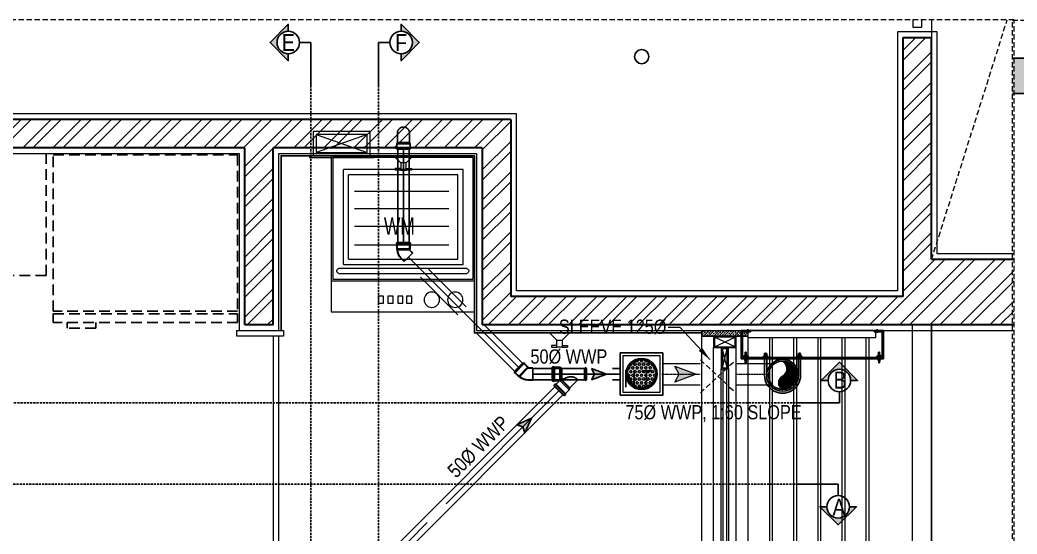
# Model space of a CAD drawing. Header units: inches. Extents: x 899679 to 12882928, y -3363313 to 527800.
# Drawn here: x 1032544 to 1036056, y 511546 to 513356 of the extents above; entities that cross this region are included whole.
import ezdxf
from ezdxf.enums import TextEntityAlignment as Align

# ---------------------------------------------------------------- set-up
doc = ezdxf.new("R2010")
doc.units = ezdxf.units.IN
doc.header["$LTSCALE"] = 150
for name, pattern in [('CENTER', [2, 1.25, -0.25, 0.25, -0.25]), ('CENTER2', [1.125, 0.75, -0.125, 0.125, -0.125]), ('Dash', [6, 3, -3]), ('DASHED2', [0.375, 0.25, -0.125]), ('HIDDEN', [0.375, 0.25, -0.125]), ('HIDDEN2', [0.1875, 0.125, -0.0625]), ('PHANTOMX2', [5, 2.5, -0.5, 0.5, -0.5, 0.5, -0.5])]:
    doc.linetypes.add(name, pattern=pattern)
for name, color, linetype, lineweight in [('a-Int-Furniture-HM', 8, 'Continuous', 9), ('DOTTED LINE-MSA', 3, 'HIDDEN2', 13), ('E-ELECT. SB', 240, 'Continuous', 5), ('ELE-04-MSA', 139, 'Continuous', 15), ('fer', 5, 'Continuous', 9), ('g-cen-sym', 8, 'Continuous', 25), ('g-dot', 8, 'HIDDEN', 9), ('g-dw', 8, 'Continuous', 5), ('g-ele-01', 8, 'Continuous', 9), ('g-ele-02', 8, 'Continuous', 9), ('g-ele-03', 8, 'Continuous', 5), ('g-ele02', 8, 'Continuous', 9), ('g-ele04', 8, 'Continuous', 0), ('g-text', 8, 'Continuous', 9), ('Hydrant Valve', 5, 'Continuous', 5), ('P_SLEEVE', 1, 'Continuous', 9), ('P_Wate Downtke pipe', 4, 'Continuous', 25), ('P_WW PIPE', 4, 'Continuous', 9), ('PLASTER', 3, 'Continuous', 9), ('SECTION LINE', 8, 'CENTER', 9), ('SHEET', 7, 'Continuous', 13), ('STONE', 40, 'Continuous', 18), ('WALL HATCH-MSA', 251, 'Continuous', 9), ('WALL-MSA', 32, 'Continuous', 30), ('WINDOW-MSA', 50, 'Continuous', 13)]:
    doc.layers.add(name, color=color, linetype=linetype, lineweight=lineweight)
for name, color, linetype in [('ELE-02-MSA', 4, 'Continuous'), ('g-sol250', 8, 'Continuous'), ('P.FIXTURE', 7, 'Continuous'), ('P_ARROW', 31, 'PHANTOMX2'), ('P_NT', 7, 'Continuous'), ('P_WASTE WATER PIPE', 4, 'DASHED2'), ('PL-bracket', 7, 'Continuous'), ('R.C.C HATCH-MSA', 250, 'Continuous'), ('R.C.C-MSA', 8, 'Continuous'), ('TILE SECTION', 152, 'Continuous')]:
    doc.layers.add(name, color=color, linetype=linetype)
doc.styles.add('Arial Narrow', font='swisscl.ttf', dxfattribs={"height": 150})
doc.styles.add('PLUMBING TEXT', font='ARIALN.TTF')
doc.styles.add('SWINS', font='swissc.ttf')
doc.dimstyles.new('PLUMBING DIM', dxfattribs={"dimscale": 50, "dimtxt": 1.5, "dimasz": 1, "dimexe": 1, "dimexo": 1, "dimgap": 0.5, "dimtad": 1, "dimdec": 1, "dimtxsty": 'PLUMBING TEXT', "dimcen": 1, "dimdle": 50, "dimclrd": 256, "dimclre": 256, "dimclrt": 256, "dimadec": 0, "dimazin": 0, "dimtfac": 1, "dimtdec": 1, "dimtmove": 0, "dimatfit": 3, "dimfxl": 50, "dimlwd": -1, "dimlwe": -1, "dimarcsym": 1})

# ---------------------------------------------------------------- blocks, each defined once
blk = doc.blocks.new('sec')
at = {"layer": 'g-cen-sym'}
h = blk.add_hatch(color=256, dxfattribs=at)
h.paths.add_polyline_path([(2.73e-14, 537.5273218287452), (-107.956475941309, 429.5708458874361), (-107.956475941309, 399.1607016395453, -0.2062306983916904), (2.730000000001706e-14, 445.6665243379758, -0.4142135623730596), (148.5555081145527, 297.1110162260618), (240.4163056053222, 297.1110162260618)])
h.paths.add_polyline_path([(-107.956475941309, 399.1607016395454), (-107.956475941309, 429.5708458874361), (-138.1869732997017, 399.3403485290693), (-138.1869732997017, 351.6371512499004, -0.09565303018648871)])
h.paths.add_polyline_path([(-138.1869732997017, 399.3403485290693), (-168.4174706606815, 369.1098511680636), (-168.4174706606815, 297.1110162260618), (-148.5555081119139, 297.1110162260618, -0.09423427136048851), (-138.1869732997017, 351.6371512499004)])
h.paths.add_polyline_path([(-168.4174706580426, 369.1098511680636), (-204.6941080129084, 332.8332138158367), (-204.6941080129084, 297.1110162260618), (-168.4174706606815, 297.1110162260618)])
h.paths.add_polyline_path([(-204.6941080129084, 332.8332138158367), (-240.4163056027092, 297.1110162260618), (-204.6941080129084, 297.1110162260618)])
for q in [(2.73e-14, 148.5555081130354), (-561.6378324203346, 0)]:
    blk.add_line((0, 0), q, dxfattribs=at)
blk.add_lwpolyline([(-148.5555081119139, 297.1110162260618), (-240.4163056027092, 297.1110162260618), (2.73e-14, 537.5273218287452), (240.4163056053222, 297.1110162260618), (148.5555081145527, 297.1110162260618)], dxfattribs=at)
blk.add_circle((2.73e-14, 297.1110162260618), 148.5555081130354, dxfattribs=at)
blk = doc.blocks.new('*U158')
for p, q in [((-498.1859281255976, 44.72142396942945), (-498.1859281255976, 49.69098918781675)), ((-498.1859281255976, 49.68862127818283), (0, 49.68862127818283)), ((-498.1859281255976, 44.72190422909625), (-474.1845045747355, 44.72190422909625)), ((-498.1859281255976, -49.55031711851728), (-498.1859281255976, 44.72190422909625)), ((-498.1859281255976, 44.72171776174218), (0, 44.71953631946235)), ((-474.1845045691834, 39.97065656435734), (-493.4346804653996, 39.97065656435734)), ((-493.4346804653996, 39.97065656435734), (-493.4346804714166, -44.79906945655778)), ((-474.1845045747355, 44.72190422909625), (-474.1845045691834, 39.97065656435734)), ((0, 44.72190422909625), (-24.18943095835834, 44.72190422909625)), ((-24.18943095835834, 44.72190422909625), (-24.18943096391718, 39.97065656435734)), ((-24.18943096391718, 39.97065656435734), (-4.751247660191439, 39.97065656435734)), ((-4.751247660191439, 39.97065656435734), (-4.751247654174222, -44.79906945655778)), ((0, 44.72142396942945), (0, 49.69098918781675)), ((0, -49.55031711851728), (0, 44.72190422909625)), ((-465.6601368009603, -49.55031711851728), (-498.1859281255976, -49.55031711851728)), ((-493.4346804714166, -44.79906945655778), (-465.6601367949433, -44.79906945655778)), ((-466.5033727495265, -44.79906945655778), (-468.3467500363636, -44.79906945655778)), ((-465.6601367949433, -44.79906945655778), (-468.3467500363636, -44.79906945655778)), ((-465.6601367949433, -44.79906945655778), (-465.6601368009603, -49.55031711851728)), ((-4.751247654174222, -44.79906945655778), (-32.52579132463689, -44.79906945655778)), ((-32.52579132463689, -44.79906945655778), (-29.83917808923434, -44.79906945655778)), ((-32.52579132463689, -49.55031711851728), (0, -49.55031711851728)), ((-31.68255537607183, -44.79906945655778), (-29.83917808923434, -44.79906945655778))]:
    blk.add_line(p, q)
at = {"color": 7, "ltscale": 0.125}
for p, q in [((-476.8593438221464, 51.56487437560279), (-488.4511990332794, 51.56487437560279)), ((-488.4511990332794, 51.56487437560279), (-488.4511990332794, 49.69146944608656)), ((-488.4511990332794, 38.09725163530675), (-488.4511990332794, 39.97065656435734)), ((-488.4511990332794, 39.97065656435734), (-476.8593438221464, 39.97065656435734)), ((-476.8593438221464, 38.09725163530675), (-488.4511990332794, 38.09725163530675)), ((-478.9562373437037, 54.73987305416085), (-486.3516652147262, 54.73987305416085)), ((-486.3516652147262, 54.73987305416085), (-486.3516652147262, 51.56487437560279)), ((-486.3516652147262, 51.56487437560279), (-478.9562373437037, 51.56487437560279)), ((-486.3516652147262, 34.92225295628305), (-486.3516652147262, 38.09725163530675)), ((-486.3516652147262, 38.09725163530675), (-478.9562373437037, 38.09725163530675)), ((-478.9562373437037, 34.92225295628305), (-486.3516652147262, 34.92225295628305)), ((-481.0701422504314, 63.33749707066454), (-484.2429009320516, 63.33749707066454)), ((-484.2429009320516, 63.33749707066454), (-484.2429009320516, 26.32462893977936)), ((-481.0701422504314, 26.32462893977936), (-481.0701422504314, 63.33749707066454)), ((-478.9562373437037, 51.56487437560279), (-478.9562373437037, 54.73987305416085)), ((-478.9562373437037, 38.09725163530675), (-478.9562373437037, 34.92225295628305)), ((-476.8593438221464, 49.69146944608656), (-476.8593438221464, 51.56487437560279)), ((-476.8593438221464, 39.97065656435734), (-476.8593438221464, 38.09725163530675)), ((-21.51459171095462, 51.56487437560279), (-9.92273649982212, 51.56487437560279)), ((-21.51459171095462, 49.69146944608656), (-21.51459171095462, 51.56487437560279)), ((-9.92273649982212, 49.69146944608656), (-21.51459171095462, 49.69146944608656)), ((-9.92273649982212, 39.97065656435734), (-21.51459171095462, 39.97065656435734)), ((-21.51459171095462, 39.97065656435734), (-21.51459171095462, 38.09725163530675)), ((-21.51459171095462, 38.09725163530675), (-9.92273649982212, 38.09725163530675)), ((-19.41769818939042, 54.73987305416085), (-12.02227031837515, 54.73987305416085)), ((-19.41769818939042, 51.56487437560279), (-19.41769818939042, 54.73987305416085)), ((-12.02227031837515, 51.56487437560279), (-19.41769818939042, 51.56487437560279)), ((-12.02227031837515, 38.09725163530675), (-19.41769818939042, 38.09725163530675)), ((-19.41769818939042, 38.09725163530675), (-19.41769818939042, 34.92225295628305)), ((-19.41769818939042, 34.92225295628305), (-12.02227031837515, 34.92225295628305)), ((-17.30379328266986, 63.33749707066454), (-14.13103460105026, 63.33749707066454)), ((-17.30379328266986, 26.32462893977936), (-17.30379328266986, 63.33749707066454)), ((-14.13103460105026, 63.33749707066454), (-14.13103460105026, 26.32462893977936)), ((-12.02227031837515, 54.73987305416085), (-12.02227031837515, 51.56487437560279)), ((-12.02227031837515, 34.92225295628305), (-12.02227031837515, 38.09725163530675)), ((-9.92273649982212, 51.56487437560279), (-9.92273649982212, 49.69146944608656)), ((-9.92273649982212, 38.09725163530675), (-9.92273649982212, 39.97065656435734)), ((-484.2429009320516, 26.32462893977936), (-481.0701422504314, 26.32462893977936)), ((-14.13103460105026, 26.32462893977936), (-17.30379328266986, 26.32462893977936))]:
    blk.add_line(p, q, dxfattribs=at)
for points in [[(-475.8539455667917, -55.01010092279528), (-477.0854350754705, -44.79906945655779)], [(-475.8539455667917, -55.01010092279528), (-474.6224560581125, -44.79906945655779)], [(-32.52579132463689, -49.55031711851728), (-32.52579132463689, -44.79906945655778)], [(-22.33198255880644, -55.01010092279528), (-23.56347206748561, -44.79906945655779)], [(-22.33198255880644, -55.01010092279528), (-21.10049305012726, -44.79906945655779)]]:
    blk.add_lwpolyline(points)
for centre, start, end in [((-475.9354329346156, -45.007396001541), 6.168720518134261, 173.8312794818657), ((-22.25049519098253, -45.007396001541), 6.168720518134083, 173.8312794818659)]:
    blk.add_arc(centre, 1.938703992554078, start, end)
blk = doc.blocks.new('A$C71541A21')
h = blk.add_hatch()
h.set_pattern_fill('ANSI31', color=256, scale=15624.99999961172, angle=449.9999947211993, style=0)
h.set_pattern_definition([(225.0000052736955, (2987.514096804695, -8852.990632419187), (-2.209708894839474, 2.209708487257594), [])])
edge = h.paths.add_edge_path()
edge.add_ellipse((58.19573492583879, 66.33248665570433), major_axis=(-35.35533905670769, 35.35533905670769), ratio=0.9999999999963864, start_angle=315.00000527864233, end_angle=405.0000052790051, ccw=False)
edge.add_ellipse((58.19573492606526, 66.33248665570433), major_axis=(-35.35533905654907, -35.35533905654907), ratio=0.9999999999990152, start_angle=135.0000052792887, end_angle=225.0000000000283, ccw=False)
edge.add_ellipse((84.99012411941371, 79.03934499527237), major_axis=(-18.70781260122782, 18.70781260122782), ratio=0.9999999999990392, start_angle=72.05095237669781, end_angle=196.2959103731115, ccw=False)
edge.add_ellipse((35.01052318419402, 50.98169697085457), major_axis=(-21.84810600288985, 21.84810600288985), ratio=0.9999999999985292, start_angle=256.2424875922653, end_angle=375.2099589512152)
at = {"color": 253}
for p, q in [((58.19572976394407, 122.3618984121623), (-19.34279916938048, 122.3619066906281)), ((-18.89106795806232, 129.8324832193147), (58.19572907563697, 129.8324866465499)), ((-9.54635294477252, 129.831727855091), (-11.43835364824865, 129.8372014557497)), ((-9.548668197777328, 132.701747422945), (-8.418130726596372, 133.8388452140151)), ((-9.540326368397595, 122.3611023641951), (-9.548668197777328, 132.7017474233088)), ((-9.540326368397595, 122.3611023641951), (-9.548668197777328, 119.4776715886491)), ((-9.548668197777328, 119.4776715886491), (-8.418130726596372, 118.3405737975789)), ((-9.54398898214198, 121.095085953604), (-4.017719424910991, 121.0790983322312)), ((-9.515043614402327, 131.1003206797267), (-4.017719424910991, 131.0844167980775)), ((-8.418130726596372, 133.8388452140151), (-4.017719424910991, 133.8388452140151)), ((-8.418130726596372, 118.3405737975789), (-4.017719424910991, 118.3405737975789)), ((58.19574077694657, 2.832486664677487), (-19.34279379814656, 2.832478416473873)), ((-18.89105706969759, 10.30306669630091), (58.19574008841307, 10.30307489960869)), ((58.19574077694657, 2.832486664677487), (-13.3133817491303, 2.832479011567313)), ((-9.546341147898643, 10.30231303168141), (-11.10284523895749, 10.30681603271836)), ((-9.548656401267221, 13.17233259953531), (-8.418118929722494, 14.30943039060541)), ((-9.540314571523721, 2.831687540421555), (-9.548656401267221, 13.17233259953531)), ((-9.540314571523721, 2.831687540421555), (-9.548656401267221, -0.0517432354882459)), ((-9.543977185268105, 1.56567112983059), (-4.017707627673313, 1.549683508457674)), ((-9.515031817528447, 11.57090585595318), (-4.017707627673313, 11.55500197394024)), ((-8.418118929722494, 14.30943039060541), (-4.017707627673313, 14.30943039060541)), ((-9.548656401267221, -0.0517432354882459), (-8.418118929722494, -1.188841026558363)), ((-8.418118929722494, -1.188841026558363), (-4.017707627673313, -1.188841026558363))]:
    blk.add_line(p, q, dxfattribs=at)
for points in [[(-19.39855965395615, 122.2485780273218, 0.1779413410830516), (-18.96089619515904, 125.9839440835293, -0.2328251976264197), (-18.95009380971812, 129.7178886617275)], [(-19.39854785708225, 2.719163203912031, 0.1779413410830516), (-18.96088439792142, 6.454529259755815, -0.2328251976264197), (-18.9500820128443, 10.18847383831774)]]:
    blk.add_lwpolyline(points, format="xyb", dxfattribs=at)
for points in [[(-17.33959012638577, 129.8327036686914), (-16.18338604933437, 122.3601411850922)], [(-15.15917705513048, 129.8335857501314), (-14.00297297844291, 122.361023266896)], [(-12.97876398460279, 129.8344678319353), (-11.82255990755139, 122.3619053483361)], [(-10.79835091371127, 129.8353499133754), (-9.540865640548088, 123.0295915888945)], [(-4.017719424910991, 133.8388452140151), (-4.017719424910991, 118.3405737975789)], [(-17.33957832914815, 10.30328884491786), (-16.18337425246052, 2.830726361682465)], [(-15.15916525825657, 10.30417092635792), (-14.002961181569, 2.831608443122533)], [(-12.97875218772888, 10.30505300816178), (-11.82254811067751, 2.8324905245626)], [(-10.7983391164736, 10.30593508960185), (-9.540853843674213, 3.500176764757211)], [(-4.017707627673313, 14.30943039060541), (-4.017707627673313, -1.188841026558363)]]:
    blk.add_lwpolyline(points, dxfattribs=at)
for major_axis, ratio, start_param, end_param in [((-8.399999999999996e-15, -56.0294117612936), 0.9999999999955402, -0.7853981633996782, 5.497787143779905), ((-1.31e-14, -49.99999999999997), 0.9999999999967564, -0.7853981633990699, 5.497787143780516)]:
    blk.add_ellipse((58.19573492561231, 66.33248665570433), major_axis=major_axis, ratio=ratio, start_param=start_param, end_param=end_param)
at = {"color": 253, "extrusion": (0, 0, -1)}
blk.add_ellipse((58.19573492629181, 66.33248665570433), major_axis=(-44.90128060301127, -44.90128060301129), ratio=0.999999999999692, start_param=2.356194490192188, end_param=5.497787143781983, dxfattribs=at)
at = {"extrusion": (0, 0, -1)}
for centre, major_axis, ratio, start_param, end_param in [((35.01052318464697, 50.98169697049223), (-21.8481060029837, -21.8481060029837), 0.999999999999786, 1.30533246416926, 3.381706541423978), ((84.89053644642789, 78.88060685054668), (-18.59417428406518, 18.59417428406518), 0.9999999999967792, 2.853642975592703, 5.029312805762117)]:
    blk.add_ellipse(centre, major_axis=major_axis, ratio=ratio, start_param=start_param, end_param=end_param, dxfattribs=at)
blk = doc.blocks.new('ARR')
at = {"ltscale": 0.025}
h = blk.add_hatch(color=256, dxfattribs=at)
edge = h.paths.add_edge_path()
edge.add_line((248.5438484465703, 93.94263017456979), (-2.328306436538696e-08, -1.164153218269348e-08))
edge.add_line((0, 0), (248.5438484698534, -93.94263018621132))
edge.add_line((248.5438484465703, -93.94263019785285), (199.9999999767169, -1.164153218269348e-08))
edge.add_line((200, 0), (248.5438484698534, 93.94263018621132))
at = {"color": 7, "linetype": 'Continuous', "ltscale": 0.025}
blk.add_lwpolyline([(248.5438484465703, 93.94263017456979), (0, 0), (248.5438484465703, -93.94263019785285), (200, 0)], close=True, dxfattribs=at)
blk = doc.blocks.new('A$C42D14513')
at = {"layer": 'P_WASTE WATER PIPE', "linetype": 'Continuous', "ltscale": 5}
for p, q in [((3.00239771605e-05, 86.0302951814374, 1.236457182e-07), (5.990998072549701, 92.02126323455013, 1.236457182e-07)), ((5.990998072549701, 92.02126323455013, 1.236457182e-07), (92.02129925601184, 5.990962047013454, 1.236457182e-07)), ((39.0726969614625, 121.508381299558, 1.236457182e-07), (7.788288487121463, 90.22397281834856, 1.236457182e-07)), ((41.08755038864909, 118.2511828442802, 1.236457182e-07), (10.42431442067027, 87.58794687665068, 1.236457182e-07)), ((41.08755038864909, 118.2511828442802, 1.236457182e-07), (10.42431442067027, 87.58794687665068, 1.236457182e-07)), ((46.99129523523153, 124.1549276857404, 1.236457182e-07), (39.0726969614625, 121.508381299558, 1.236457182e-07)), ((121.508417321369, 39.07266094302759, 1.236457182e-07), (39.0726969614625, 121.508381299558, 1.236457182e-07)), ((49.00614866428078, 120.8977292312775, 1.236457182e-07), (41.08755038864909, 118.2511828442802, 1.236457182e-07)), ((46.99129523336887, 163.8851640203502, 1.236457182e-07), (46.99129523523153, 124.1549276857404, 1.236457182e-07)), ((46.99129523336887, 163.8851640208159, 1.236457182e-07), (154.8774811420589, 163.88516400964, 1.236457182e-07)), ((124.1549637075513, 46.99125921411904, 1.236457182e-07), (46.99129523523153, 124.1549276857404, 1.236457182e-07)), ((50.71919887326657, 122.6107794410782, 1.236457182e-07), (49.00614866428078, 120.8977292312775, 1.236457182e-07)), ((50.71919886954129, 163.8851640218636, 1.236457182e-07), (50.71919887326657, 122.6107794410782, 1.236457182e-07)), ((151.149577498436, 163.8851640106877, 1.236457182e-07), (151.1495774965733, 121.3710588653339, 1.236457182e-07)), ((154.877481136471, 121.3710588690592, 1.236457182e-07), (154.8774811420589, 163.8851640108041, 1.236457182e-07)), ((3.00239771605e-05, 86.0302951814374, 1.236457182e-07), (86.03033120930195, -6.0008605942e-06, 1.236457182e-07)), ((7.069372314959764, 78.96095288626383, 1.236457182e-07), (4.073888296261428, 75.96546886349097, 1.236457182e-07)), ((4.073888296261428, 75.96546886349097, 1.236457182e-07), (75.96550488844512, 4.073852270725183, 1.236457182e-07)), ((78.96098891086876, 7.069336293498052, 1.236457182e-07), (75.96550488844512, 4.073852270725183, 1.236457182e-07)), ((86.03033120930195, -6.0008605942e-06, 1.236457182e-07), (92.02129925601184, 5.990962047013454, 1.236457182e-07)), ((118.2512188609689, 41.08751436823513, 1.236457182e-07), (87.5879829004407, 10.42427840048913, 1.236457182e-07)), ((121.508417321369, 39.07266094302759, 1.236457182e-07), (90.2240088377148, 7.788252461818045, 1.236457182e-07)), ((120.8977652490139, 49.0061126400251, 1.236457182e-07), (118.2512188609689, 41.08751436823513, 1.236457182e-07)), ((121.3710948899388, 49.47944227769038, 1.236457182e-07), (120.8977652490139, 49.0061126400251, 1.236457182e-07)), ((124.1549637075513, 46.99125921411904, 1.236457182e-07), (121.508417321369, 39.07266094302759, 1.236457182e-07))]:
    blk.add_line(p, q, dxfattribs=at)
for radius, start in [(101.6700992023082, 315.0000000377318), (105.3980028397262, 315.1136595538285)]:
    blk.add_arc((49.47947829589248, 121.3710588638205, 1.236457182e-07), radius, start, 3.335053310000001e-08, dxfattribs=at)
blk = doc.blocks.new('WASTE WATER ARROW')
at = {"layer": 'P_WASTE WATER PIPE', "ltscale": 0.025}
blk.add_hatch(color=256, dxfattribs=at).paths.add_polyline_path([(481737.1594822454, -256822.5249126543), (481729.9226960876, -256825.2602156197), (481737.1594822454, -256827.9955185851), (481735.74604372, -256825.2602156197)])
at = {"layer": 'P_WASTE WATER PIPE', "color": 7, "linetype": 'ByBlock', "ltscale": 0.025}
blk.add_lwpolyline([(481737.1594822454, -256822.5249126543), (481729.9226960876, -256825.2602156197), (481737.1594822454, -256827.9955185851), (481735.74604372, -256825.2602156197)], close=True, dxfattribs=at)
blk = doc.blocks.new('A$Cdd78c8d7')
at = {"layer": 'P_WASTE WATER PIPE', "linetype": 'DASHED2', "ltscale": 5}
for p, q in [((-64.33474552107509, 6.713089533150196e-07), (-67.86179966595955, -3.527053400059231)), ((-64.33474552107509, 6.713089533150196e-07), (0, 0)), ((66.13226452900562, -6.899936124682426e-07), (0, 0)), ((-206.2523539359681, -112.0808437618543), (-160.7608186375583, -66.5893094126368)), ((-206.2523539880058, -117.0688515168149), (-158.2668147860095, -69.0833133161068)), ((-199.7585039087571, -129.5800444456399), (-148.7642933496973, -78.58583495073253)), ((-188.7531535024755, -129.5800445604837), (-143.2616182039492, -84.0885102111497)), ((-115.269283339032, -21.09777506336104), (-160.7608186375583, -66.58930941252038)), ((-110.2812755838968, -21.09777511539869), (-158.2668147860095, -69.0833133161068)), ((-97.77008279063739, -27.59162545588333), (-148.7642933496973, -78.58583495073253)), ((-97.7700829054229, -38.59697586199036), (-143.2616182039492, -84.0885102111497)), ((-115.2692833387991, -21.09777506336104), (-110.2812755838968, -21.09777511539869)), ((-97.77008279063739, -27.59162545588333), (-110.2812755838968, -21.09777511539869)), ((-63.3087514329236, -74.5092839228455), (-108.074798796908, -119.2753303526551)), ((-97.7700829054229, -38.59697586199036), (-97.77008279063739, -27.59162545588333)), ((-97.7700829054229, -38.59697586199036), (-73.90346421708819, -62.46359504846623)), ((-56.96416337299161, -89.82647491659736), (-97.24390933627728, -130.1062200393062)), ((-55.00198988069315, -94.56358091300353), (-93.89426961250138, -133.4558598330477)), ((-72.11670359957498, -16.96564818779007), (-67.86179966595955, -3.527053400059231)), ((-72.11670359957498, -16.96564818790648), (-1.770677044987679e-07, -16.96564894041512)), ((-64.33474577928428, -24.74760617059655), (-72.11670359957498, -16.96564818779007)), ((-67.86179966595955, -3.527053400059231), (-3.67872416973114e-08, -3.527054108155426)), ((-30.12809824256692, -154.61446922709), (-67.8009009641828, -63.66427527979249)), ((-64.33474577928428, -24.74760617059655), (-2.582091838121414e-07, -24.74760684190551)), ((-64.33474577928428, -24.74760617059655), (-64.33474613225553, -58.57968078972772)), ((-64.33474629849661, -74.50928391213529), (-7.774215191602707e-07, -74.50928458344424)), ((-56.77103654725943, -89.82647491863463), (-9.372597560286522e-07, -89.826475511014)), ((-55.00198988069315, -94.56358091300353), (-9.867362678050995e-07, -94.56358148693107)), ((69.65931860043202, -3.527054834994487), (-3.67872416973114e-08, -3.527054108155426)), ((73.91422225348651, -16.96564971166663), (-1.770677044987679e-07, -16.96564894041512)), ((66.13226427079644, -24.74760753189912), (-2.582091838121414e-07, -24.74760684190551)), ((66.09715490380768, -74.50928527308861), (-7.774215191602707e-07, -74.50928458344424)), ((57.33854069036897, -89.82647610927233), (-9.372597560286522e-07, -89.826475511014)), ((55.00198790733702, -94.5635820608004), (-9.867362678050995e-07, -94.56358148693107)), ((55.00198790733702, -94.5635820608004), (55.00198561302386, -314.4680255852873)), ((66.13226452900562, -6.899936124682426e-07), (69.65931860043202, -3.527054834994487)), ((66.13226427079644, -24.74760753189912), (73.91422225348651, -16.96564971149201)), ((66.13226427079644, -24.74760753189912), (66.1322637515841, -74.50928527355427)), ((73.91422225348651, -16.96564971149201), (69.65931860043202, -3.527054834994487)), ((-206.2523539359681, -112.0808437618543), (-206.2523539880058, -117.0688515168149)), ((-199.7585039087571, -129.5800444456399), (-206.2523539880058, -117.0688515168149)), ((-188.7531535024755, -129.5800445604837), (-199.7585039087571, -129.5800444456399)), ((-188.7531535024755, -129.5800445604837), (-199.7585039087571, -129.5800444456399)), ((-188.7531535024755, -129.5800445604837), (-153.5663340953179, -164.7668647018145)), ((-153.5663340953179, -164.7668647018145), (-108.074798796908, -119.2753303526551)), ((-137.3870940100169, -170.2494038752629), (-97.24390933627728, -130.1062200393062)), ((-132.7865493440768, -172.3481387529755), (-93.89426961250138, -133.4558598329313)), ((-132.7865493440768, -172.3481387529755), (-55.00199150398839, -250.1326982161263)), ((-55.00199150398839, -250.1326982161263), (-55.00199217523914, -314.4680244374904)), ((-3.352295607328415e-06, -321.2727167895064), (-58.24455259065144, -321.2727161817602)), ((-3.281282261013985e-06, -314.4680250111269), (-55.00199217523914, -314.468024437374)), ((-3.468128852546215e-06, -332.3822860364453), (-55.00199236220215, -332.382285462576)), ((-3.281282261013985e-06, -314.4680250111269), (55.00198561302386, -314.4680255851708)), ((-3.352295607328415e-06, -321.2727167895064), (58.24454588617664, -321.2727173972526)), ((-3.468128852546215e-06, -332.3822860364453), (55.00198542606086, -332.3822866103728))]:
    blk.add_line(p, q, dxfattribs=at)
for centre, radius, start, end in [((-69.94947884837165, -58.47586371807847), 5.61569242906255, 224.7565389164128, 1.059283849205282), ((60.40215885918587, -94.28238898649579), 5.40748701839231, 124.5100777294658, 182.9807646576574), ((45.26681941014249, -72.71313419105718), 20.94261030249212, 305.199075663694, 355.0799609419955), ((-137.3618539457675, -143.5607869414962), 26.68862886879013, 232.6149920003767, 269.9458140201631), ((-138.103356785723, -177.9111856083618), 7.69518886633315, 46.29653123868847, 84.65921819574355), ((-114.7303378059296, -183.5810263994499), 89.42371259090487, 311.907127865015, 18.90044633936801), ((-54.13754753826652, -326.1019899927196), 6.33950913257901, 130.3791514945507, 262.162827625792), ((-65.40356583578978, -313.6863994473242), 10.43089987671864, 313.3400956989441, 355.7025922571679), ((65.40355928963982, -313.6864008122357), 10.43089987671864, 184.2974065490678, 226.6599031024804), ((54.13754073297605, -326.1019911224721), 6.33950913257901, 277.8371711757353, 49.6208473080797)]:
    blk.add_arc(centre, radius, start, end, dxfattribs=at)
blk = doc.blocks.new('G$C7E7AA53E')
at = {"ltscale": 100}
for p, q in [((0, 0), (0.5499999999997272, 0)), ((0, -0.6000000000001364), (0, 0)), ((0.5499999999997272, -0.6000000000001364), (0.5499999999997272, 0)), ((0.1813901752907441, -0.06106041378006921), (0.1813901752907441, -0.03302029100382242)), ((0.1813901752907441, -0.03302029100382242), (0.2014035696902283, -0.03302029100382242)), ((0.2014035696902283, -0.03302029100382242), (0.2014035696902283, -0.06106041378006921)), ((0.2174085570004536, -0.06106041378006921), (0.2174085570004536, -0.03302029100382242)), ((0.2174085570004536, -0.03302029100382242), (0.2374219514003926, -0.03302029100382242)), ((0.2374219514003926, -0.03302029100382242), (0.2374219514003926, -0.06106041378006921)), ((0.2554279599166875, -0.06106041378006921), (0.2554279599166875, -0.03302029100382242)), ((0.2554279599166875, -0.03302029100382242), (0.2754413543161718, -0.03302029100382242)), ((0.2754413543161718, -0.03302029100382242), (0.2754413543161718, -0.06106041378006921)), ((0.2894453204203273, -0.03302029100382242), (0.3094587148202663, -0.03302029100382242)), ((0.2894453204203273, -0.06106041378006921), (0.2894453204203273, -0.03302029100382242)), ((0.3094587148202663, -0.03302029100382242), (0.3094587148202663, -0.06106041378006921)), ((0.2014035696902283, -0.06106041378006921), (0.1813901752907441, -0.06106041378006921)), ((0.2374219514003926, -0.06106041378006921), (0.2174085570004536, -0.06106041378006921)), ((0.2754413543161718, -0.06106041378006921), (0.2554279599166875, -0.06106041378006921)), ((0.3094587148202663, -0.06106041378006921), (0.2894453204203273, -0.06106041378006921)), ((0, -0.1200286591258646), (0.5499999999997272, -0.1200286591258646)), ((0.006008473244946799, -0.126037132370584), (0.5439915267552351, -0.126037132370584)), ((0.006008473244946799, -0.5939915267549623), (0.006008473244946799, -0.126037132370584)), ((0.02923345909221098, -0.1472442283304645), (0.5207665409075162, -0.1472442283304645)), ((0.5439915267552351, -0.5939915267549623), (0.5439915267552351, -0.126037132370584)), ((0.5209308953640175, -0.1672724724801355), (0.02906910463525492, -0.1672724724801355)), ((0.04694776184123839, -0.1820458546014834), (0.5070549170391132, -0.1820458546014834)), ((0.04694776184123839, -0.1820458546014834), (0.04694776184123839, -0.5467017678797674)), ((0.5070549170391132, -0.1820458546014834), (0.5070549170391132, -0.5467017678797674)), ((0.0669477618412202, -0.2020458546014652), (0.4870549170391314, -0.2020458546014652)), ((0.0669477618412202, -0.2020458546014652), (0.0669477618412202, -0.5267017678797856)), ((0.4870549170391314, -0.2020458546014652), (0.4870549170391314, -0.5267017678797856)), ((0.08939017031934782, -0.2573995711550197), (0.4515750086243315, -0.2573995711550197)), ((0.08939017031934782, -0.329501250094836), (0.4515750086243315, -0.329501250094836)), ((0.08939017031934782, -0.397597280204991), (0.4515750086243315, -0.397597280204991)), ((0.08939017031934782, -0.4636904858996331), (0.4515750086243315, -0.4636904858996331)), ((0.4870549170391314, -0.5267017678797856), (0.0669477618412202, -0.5267017678797856)), ((0.5070549170391132, -0.5467017678797674), (0.04694776184123839, -0.5467017678797674)), ((0, -0.6000000000001364), (0.5499999999997272, -0.6000000000001364)), ((0.006008473244946799, -0.5939915267549623), (0.5439915267552351, -0.5939915267549623))]:
    blk.add_line(p, q, dxfattribs=at)
for centre in [(0.3866327505070331, -0.04689898390643066), (0.476693025305849, -0.04689898390643066)]:
    blk.add_circle(centre, 0.02952325709508407, dxfattribs=at)
for centre, start, end in [((0.03168560957146838, -0.1572791474375208), 103.7317978372401, 255.3278696113848), ((0.5183143904287135, -0.1572791474375208), 284.6721303886152, 76.26820216275995)]:
    blk.add_arc(centre, 0.01033018119444878, start, end, dxfattribs=at)
blk = doc.blocks.new('TAP-1')
for p, q in [((9.525013580918312, -44.44999999995343), (28.57501366082579, -44.44999999995343)), ((9.525013580918312, -50.80000000004657), (28.57501366082579, -50.80000000004657)), ((28.57501366082579, -44.44999999995343), (28.57501366082579, -50.80000000004657))]:
    blk.add_line(p, q)
for points in [[(-9.52499020472169, -25.40001328103244), (-34.92501358129084, 0), (34.92501358129084, 0), (9.525013580918312, -25.40002716239542)], [(-9.524986418895423, -44.44999999995343), (-28.5749864988029, -44.44999999995343), (-28.5749864988029, -50.80000000004657), (-9.524986418895423, -50.80000000004657)]]:
    blk.add_lwpolyline(points)
blk.add_lwpolyline([(9.525013580918312, -25.40000000002328), (9.525013580918312, -50.80000000004657), (-9.524986418895423, -50.80000000004657), (-9.524986418895423, -25.40000000002328)], close=True)
blk = doc.blocks.new('A$C355B709C')
at = {"layer": 'E-ELECT. SB', "ltscale": 750}
for p, q in [((100, 91), (-100, 91)), ((-100, 91), (-100, 6)), ((-89.33333333337214, 80.33333333337214), (89.33333333325571, 17.28414996340871)), ((89.33333333325571, 80.33333333337214), (-89.33333333337214, 17.28414996340871)), ((100, 6), (100, 91)), ((-100, 6), (-113.3333333333721, 6)), ((-113.3333333333721, 6), (-113.3333333333721, 0)), ((-113.3333333333721, 0), (113.3333333332557, 0)), ((-100, 6), (100, 6)), ((113.3333333332557, 6), (100, 6)), ((113.3333333332557, 0), (113.3333333332557, 6))]:
    blk.add_line(p, q, dxfattribs=at)
blk.add_lwpolyline([(-89.33333333337214, 17.28414996340871), (89.33333333325571, 17.28414996340871), (89.33333333325571, 80.33333333337214), (-89.33333333337214, 80.33333333337214)], close=True, dxfattribs=at)
blk = doc.blocks.new('1')
at = {"layer": 'g-dw', "linetype": 'Dash', "ltscale": 25}
for p, q in [((-12488573.38326989, -15584268.52819632), (-12488615.38326989, -15584360.52819632)), ((-12488573.38326989, -15584360.52819632), (-12488615.38326989, -15584268.52819632))]:
    blk.add_line(p, q, dxfattribs=at)
at = {"layer": 'g-dw', "elevation": -1.848887349593569e-10}
for points in [[(-12488619.38326989, -15584364.52819632), (-12488619.38326989, -15584264.52819632), (-12488569.38326989, -15584264.52819632), (-12488569.38326989, -15584364.52819632)], [(-12488615.38326989, -15584360.52819632), (-12488615.38326989, -15584268.52819632), (-12488573.38326989, -15584268.52819632), (-12488573.38326989, -15584360.52819632)]]:
    blk.add_lwpolyline(points, close=True, dxfattribs=at)
blk = doc.blocks.new('NT-1')
at = {"layer": 'P_NT'}
h = blk.add_hatch(dxfattribs=at)
h.set_pattern_fill('HEX', color=256, scale=35, style=0)
h.set_pattern_definition([(0, (-3250.731995345326, -29.71424287266564), (0, 7.577722285), [4.375, -8.75]), (120, (-3250.731995345326, -29.71424287266564), (-6.562500001633464, -3.788861142499998), [4.374999999999994, -8.749999999999988]), (59.99999999999999, (-3246.356995345326, -29.71424287266564), (-6.562500001633464, 3.788861142500001), [4.375, -8.75])])
edge = h.paths.add_edge_path()
edge.add_arc((75, 75), 50, 0, 360)
blk.add_lwpolyline([(0, 0), (150, 0), (150, 150), (0, 150)], close=True, dxfattribs=at)
for radius in [55, 50]:
    blk.add_circle((75, 75), radius, dxfattribs=at)
blk = doc.blocks.new('G$CA8CA8653')
at = {"layer": 'g-sol250'}
h = blk.add_hatch(dxfattribs=at)
h.set_pattern_fill('ANSI33', color=251, scale=2, angle=360, style=0)
h.set_pattern_definition([(44.99999999999999, (-33130607.26625811, 17121141.24399256), (-8.98025612106915, 8.980256121069159), []), (44.99999999999999, (-33130598.28599811, 17121141.24399256), (-8.98025612106915, 8.980256121069159), [6.350000000000014, -3.175000000000007])])
h.paths.add_polyline_path([(-1100.14074436191, 6173.381507000071), (-937.14074436191, 6173.381507000071), (-937.14074436191, 6153.381507012411), (-1100.14074436191, 6153.381507012411)])
at = {"layer": 'R.C.C HATCH-MSA'}
h = blk.add_hatch(color=251, dxfattribs=at)
h.dxf.hatch_style = 1
h.paths.add_polyline_path([(-5.071916121290997, 7132.687963287579), (-5.071916121290997, 7007.687963287579), (248.9612423190847, 7007.687963287637), (248.9612423190847, 7132.687963287637)])
at = {"layer": 'WALL HATCH-MSA'}
h = blk.add_hatch(dxfattribs=at)
h.set_pattern_fill('ANSI32', color=251, scale=200)
h.set_pattern_definition([(45, (-847326.2856971851, -534143.7740748936), (-53.03300858899107, 53.03300858899107), []), (45, (-847290.9303581851, -534143.7740748936), (-53.03300858899107, 53.03300858899107), [])])
h.paths.add_polyline_path([(1.164153218269348e-10, 6423.381506992853), (0, 6193.381506993726), (-1872.940744353342, 6193.381507004495), (-1872.940744353342, 6816.981507001328), (-2609.740744219278, 6816.981507001328), (-2609.740744219278, 6193.381507004495), (-2709.740744219278, 6193.381507004495), (-2709.740744219278, 6816.981507001328), (-6078.240744223236, 6816.981507001328), (-6078.240744223236, 6366.981507001328), (-6178.240744223236, 6366.981507001328), (-6178.240744223236, 6916.981507001328), (-1772.940744353342, 6916.981507001328), (-1772.940744353342, 6293.381507004495), (-390.3907446438679, 6293.381506995647), (-390.3907446438679, 7205.581506991643), (-290.3907446438679, 7205.581506990711), (-290.3907446438679, 6423.381506994716)])
at = {"color": 251}
for q in [(-3409.740744325216, 6816.981507000863), (-6078.240744223469, 6366.981507000863)]:
    blk.add_line((-3409.740744325216, 6366.981507000863), q, dxfattribs=at)
for points in [[(-2734.740744325216, 6241.981507000863), (-3384.740744325216, 6241.981507000863), (-3384.740744325216, 6791.981507000863), (-2734.740744325216, 6791.981507000863)], [(-2734.740744325216, 6231.981507000863), (-2734.740744325216, 6201.981507000863), (-3384.740744325216, 6201.981507000863), (-3384.740744325216, 6231.981507000863)], [(-3234.740744325216, 6201.981507000863), (-3234.740744325216, 6181.981507000863), (-3334.740744325216, 6181.981507000863), (-3334.740744325216, 6201.981507000863)]]:
    blk.add_lwpolyline(points, close=True, dxfattribs=at)
at = {"layer": 'DOTTED LINE-MSA', "color": 251}
blk.add_lwpolyline([(-290.3907446438679, 6423.381506994716), (-24.2988510428695, 7266.981507001328)], dxfattribs=at)
at = {"layer": 'ELE-02-MSA', "color": 251}
blk.add_line((-290.3907443311764, 3907.382397367037), (-290.3907443125499, 6193.381507177721), dxfattribs=at)
at = {"layer": 'ELE-04-MSA', "color": 251}
blk.add_line((-357.1407442140626, 4785.081506987684), (-357.1407442059135, 6193.381506996113), dxfattribs=at)
at = {"layer": 'g-cen-sym', "color": 251, "linetype": 'DASHED2', "ltscale": 0.2}
for p, q in [((-2477.068587976042, 7137.887534099049, 3.474932239242833e-07), (-2477.068587976042, 4019.103444392909, 3.474932239242833e-07)), ((-2238.206170556601, 7137.887534099049, 3.474932239242833e-07), (-2238.206170556601, 4019.103444392909, 3.474932239242833e-07)), ((-6435.754622766748, 5918.344156076026), (-728.0512350902427, 5918.344159227447)), ((-6450.094744900241, 5632.173291327024), (-732.2587356141303, 5632.173288175254))]:
    blk.add_line(p, q, dxfattribs=at)
at = {"layer": 'g-dot', "color": 251, "ltscale": 25}
for p, q in [((-861.5218648988521, 6148.381507000071, 0.0001460576425569386), (-861.5186918711988, 4830.081506990071, 0.0001460576425569386)), ((-851.5218648988521, 6148.381507000071, 0.0001460576425569386), (-851.5186918711988, 4830.081506990071, 0.0001460576425569386)), ((-776.5218648988521, 6148.381507000071, 0.0001460576425569386), (-776.5186918711988, 4830.081506990071, 0.0001460576425569386)), ((-766.5218648988521, 6148.381507000071, 0.0001460576425569386), (-766.5186918711988, 4830.081506990071, 0.0001460576425569386)), ((-691.5218648988521, 6148.381507000071, 0.0001460576425569386), (-691.5186918711988, 4830.081506990071, 0.0001460576425569386)), ((-681.5218648988521, 6148.381507000071, 0.0001460576425569386), (-681.5186918711988, 4830.081506990071, 0.0001460576425569386)), ((-606.5218648988521, 6148.381507000071, 0.0001460576425569386), (-606.5186918711988, 4830.081506990071, 0.0001460576425569386)), ((-596.5218648988521, 6148.381507000071, 0.0001460576425569386), (-596.5186918711988, 4830.081506990071, 0.0001460576425569386)), ((-521.5218648988521, 6148.381507000071, 0.0001460576425569386), (-521.5186918711988, 4830.081506990071, 0.0001460576425569386)), ((-511.5218648988521, 6148.381507000071, 0.0001460576425569386), (-511.5186918711988, 4830.081506990071, 0.0001460576425569386))]:
    blk.add_line(p, q, dxfattribs=at)
at = {"layer": 'g-dw', "color": 251, "linetype": 'Continuous', "ltscale": 500, "elevation": -0.0001086033031096089}
for points in [[(-1006.140933271497, 6038.381507011829), (-1006.140933271497, 6113.381507011829), (-1031.140933271497, 6113.381507011829), (-1031.140933271497, 6038.381507011829)], [(-1010.140933271497, 6042.381507011829), (-1010.140933271497, 6109.381507011829), (-1027.140933271497, 6109.381507011829), (-1027.140933271497, 6042.381507011829)]]:
    blk.add_lwpolyline(points, close=True, dxfattribs=at)
at = {"layer": 'g-ele-01', "color": 251}
blk.add_lwpolyline([(-937.140744366101, 6173.381507000071), (-937.140744366101, 6148.381507000071), (-487.140744366101, 6148.381507000071), (-487.140744366101, 6173.381507000071)], close=True, dxfattribs=at)
at = {"layer": 'g-ele-02', "color": 251, "linetype": 'Continuous', "elevation": -5.745110503602627e-05}
blk.add_lwpolyline([(-1012.640933271381, 4940.08150698262), (-1024.640933271381, 4940.08150698262), (-1024.640933271497, 6038.381507011829), (-1012.640933271497, 6038.381507011829), (-1012.640933271381, 4940.08150698262)], dxfattribs=at)
at = {"layer": 'g-ele-03', "color": 251}
for p, q in [((-1058.640933271381, 4865.08150698262), (-1058.64093330875, 6113.381507011829, 0.0001086033031096089)), ((-978.6409332713811, 4865.08150698262), (-978.640933226794, 6113.381507011829, 0.0001086033031096089)), ((-1027.140933271497, 6042.381507011829, 5.115219807358266e-05), (-1010.140933271497, 6109.381507011829, 5.115219807358266e-05)), ((-1010.140933271497, 6042.381507011829, 5.115219807358266e-05), (-1027.140933271497, 6109.381507011829, 5.115219807358266e-05))]:
    blk.add_line(p, q, dxfattribs=at)
at = {"layer": 'g-ele-03', "color": 251, "linetype": 'Continuous', "elevation": -5.745110503602627e-05}
blk.add_lwpolyline([(-1031.140933271497, 6038.381507011829), (-1006.140933271497, 6038.381507011829), (-1006.140933271381, 4940.08150698262), (-1031.140933271381, 4940.08150698262), (-1031.140933271497, 6038.381507011829)], dxfattribs=at)
at = {"layer": 'g-ele02', "color": 251}
for points in [[(-2737.740744219278, 6173.381507004495), (-2573.740744219278, 6173.381507004553), (-2573.740744219278, 6153.381507004553), (-2737.740744219278, 6153.381507004495)], [(-1100.14074436191, 4825.081506990071), (-1100.14074436191, 6153.381507012411), (-937.14074436191, 6153.381507012411), (-937.14074436191, 4825.081506990071)]]:
    blk.add_lwpolyline(points, close=True, dxfattribs=at)
at = {"layer": 'g-ele04', "color": 251, "ltscale": 100}
blk.add_lwpolyline([(-2589.791237459984, 6153.381294953579), (-2609.791237459984, 6153.381719055527), (-2609.803244219744, 5333.082143171167), (-2589.803244219744, 5333.081719069218)], close=True, dxfattribs=at)
at = {"layer": 'Hydrant Valve', "color": 251, "ltscale": 3}
for points in [[(-1237.140744362609, 5945.381506949605), (-1387.140744362609, 5945.381506949605), (-1387.140744362609, 6095.381506949605), (-1237.140744362609, 6095.381506949605)], [(-1247.140744362609, 5955.381506949605), (-1377.140744362609, 5955.381506949605), (-1377.140744362609, 6085.381506949605), (-1247.140744362609, 6085.381506949605)]]:
    blk.add_lwpolyline(points, close=True, dxfattribs=at)
blk.add_circle((-1312.140744362609, 6020.381506949605), 50, dxfattribs=at)
at = {"layer": 'P.FIXTURE', "color": 251}
blk.add_circle((-1311.40324420121, 7137.981719052535), 25, dxfattribs=at)
at = {"layer": 'PLASTER', "color": 251}
blk.add_lwpolyline([(0, 6443.381506992853), (-270.3907446438679, 6443.381506994599), (-270.3907446438679, 7225.581506990537), (-410.3907446438679, 7225.581506991817), (-410.3907446438679, 6313.381506995764), (-1752.940744353342, 6313.381507004378), (-1752.940744353342, 6936.981507001328), (-6198.240744223236, 6936.981507001328), (-6198.240744223236, 6346.981507001328), (-6058.240744223236, 6346.981507001328), (-6058.240744223236, 6796.981507001328), (-2729.740744219278, 6796.981507001328), (-2729.740744219278, 6173.381507004495), (-2589.740744219278, 6173.381507004495), (-2589.740744219278, 6796.981507001328), (-1892.940744353342, 6796.981507001328), (-1892.940744353342, 6173.381507004611), (0, 6173.381506993726)], dxfattribs=at)
at = {"layer": 'R.C.C-MSA', "color": 251}
blk.add_lwpolyline([(-5.071916121174581, 7007.687963287637), (248.9612423190847, 7007.687963287637), (248.9612423190847, 7132.687963287637), (-5.071916121058166, 7132.687963287637)], dxfattribs=at)
at = {"layer": 'SHEET', "color": 251, "linetype": 'HIDDEN', "ltscale": 0.5}
for points in [[(-6528.240744223236, 3907.382397367037), (0, 3907.38239736692), (0, 7266.981507001212), (-6528.240744223236, 7266.981507001328)], [(3296.5085100797, 3302.799589783885), (-5.071916121640243, 3302.799589783885), (-5.071916120825335, 7265.839080749778), (3296.508510080515, 7265.839080749778)]]:
    blk.add_lwpolyline(points, close=True, dxfattribs=at)
at = {"layer": 'STONE', "color": 251, "linetype": 'Continuous', "ltscale": 750}
blk.add_lwpolyline([(-1100.14074436191, 6173.381507000071), (-937.14074436191, 6173.381507000071), (-937.14074436191, 6153.381507012411), (-1100.14074436191, 6153.381507012411)], close=True, dxfattribs=at)
at = {"layer": 'TILE SECTION', "color": 251}
blk.add_lwpolyline([(-1100.14074436191, 6165.381507000129), (-1900.940744353342, 6165.381507000129), (-1900.940744353342, 6788.981507001328), (-2581.740744219278, 6788.981507001328), (-2581.740744219278, 6173.381507004495)], dxfattribs=at)
at = {"layer": 'WALL-MSA', "color": 251}
for p, q in [((-390.3907446438679, 6293.381506995647), (-390.3907446438679, 7205.581506991643)), ((-390.3907446438679, 7205.581506991643), (-290.3907446438679, 7205.581506990711)), ((-290.3907446438679, 6423.381506994716), (-290.3907446438679, 7205.581506990711)), ((-1772.940744353342, 6916.981507001328), (-6178.240744223236, 6916.981507001328)), ((-1772.940744353342, 6916.981507001328, -4.402493869334855e-08), (-1772.940744353342, 6293.381507004495)), ((-2709.740744219278, 6816.981507001328), (-6078.240744223236, 6816.981507001328)), ((-2709.740744219278, 6193.381507004495), (-2709.740744219278, 6816.981507001328)), ((-1872.940744353342, 6816.981507001328), (-2609.740744219278, 6816.981507001328)), ((-2609.740744219278, 6193.381507004495), (-2609.740744219278, 6816.981507001328)), ((-1872.940744353342, 6816.981507001328), (-1872.940744353342, 6193.381507004495)), ((0, 6423.381506992853), (-290.3907446438679, 6423.381506994716)), ((-390.3907446438679, 6293.381506995647), (-1772.940744353342, 6293.381507004495)), ((-2609.740744219278, 6193.381507004495), (-2709.740744219278, 6193.381507004495)), ((0, 6193.381506993726), (-1872.940744353342, 6193.381507004495))]:
    blk.add_line(p, q, dxfattribs=at)
at = {"layer": 'WINDOW-MSA', "color": 251}
blk.add_line((-290.3907446438679, 7266.981507001328), (-290.3907446438679, 7205.581506991177), dxfattribs=at)
blk.add_lwpolyline([(-325.3907442406053, 7266.981507001328), (-325.3907442219788, 7240.581506994436), (-355.3907446436351, 7240.58150699304), (-355.3907446436351, 7266.981507001328)], dxfattribs=at)
at = {"layer": 'a-Int-Furniture-HM', "color": 251, "xscale": -916.6666666652663, "yscale": 916.6666666652663, "zscale": 916.6666666652663, "rotation": 180}
blk.add_blockref('G$C7E7AA53E', (-2405.107411019038, 6238.981507002027), dxfattribs=at)
at = {"layer": 'E-ELECT. SB', "color": 251}
blk.add_blockref('A$C355B709C', (-2368.407410885906, 6782.981507001328), dxfattribs=at)
at = {"layer": 'fer', "color": 251, "xscale": -1}
blk.add_blockref('TAP-1', (-2150.94073077233, 6788.981506890734), dxfattribs=at)
at = {"layer": 'fer', "color": 251}
blk.add_blockref('TAP-1', (-1600.940744353342, 6165.381507000129), dxfattribs=at)
at = {"layer": 'g-ele-02', "color": 251, "ltscale": 275, "xscale": -0.8000000000000016, "yscale": 0.8000000000000016, "zscale": 0.8000000000000016, "rotation": 89.99999999999997}
blk.add_blockref('1', (-12468470.26330141, -9984742.12510891, -0.0001086031551986209), dxfattribs=at)
at = {"layer": 'P_NT', "color": 251, "xscale": -1, "rotation": 89.99999999999997}
blk.add_blockref('NT-1', (-1237.140744362609, 6095.381506949605), dxfattribs=at)
at = {"layer": 'g-cen-sym', "color": 251, "linetype": 'DASHED2', "ltscale": 200, "style": 'SWINS'}
for s, p in [('E', (-2556.323780665989, 7187.657618435449, 4.597817144711308e-06)), ('F', (-2158.950977866654, 7187.657618435449, 4.597817144711308e-06))]:
    blk.add_text(s, height=60.00000000000001, dxfattribs=at).set_placement(p, align=Align.MIDDLE_CENTER)
at = {"layer": 'g-cen-sym', "color": 251, "linetype": 'DASHED2', "ltscale": 10, "style": 'SWINS'}
for s, p in [('B', (-612.3733194413362, 5999.088660425507, 4.250323920787025e-06)), ('A', (-616.5808199652238, 5551.428786977194, 4.250323920787025e-06))]:
    blk.add_text(s, height=60.00000000000001, dxfattribs=at).set_placement(p, align=Align.MIDDLE_CENTER)
at = {"layer": 'g-text', "color": 251, "ltscale": 750, "style": 'Arial Narrow'}
for s, p in [('WM', (-2219.611659459188, 6511.458313107258, 4.925252357637291e-08)), ('N.T', (-1374.937289350317, 5974.05496268993, 3.663239851399002e-05))]:
    blk.add_text(s, height=60, dxfattribs=at).set_placement(p)

msp = doc.modelspace()

# ---------------------------------------------------------------- linework, layer by layer
at = {"layer": 'P_WASTE WATER PIPE', "linetype": 'DASHED2', "ltscale": 5}
for p, q in [((1033873.836536443, 512924.7523464585), (1033873.836536443, 512957.9481061088)), ((1033916.337378558, 512924.7486508942), (1033916.337378558, 512957.9444105445)), ((1033874.800027032, 512843.1192729676), (1033874.800027032, 512900.8583246233)), ((1033914.800027032, 512843.1192729675), (1033914.800027032, 512900.8724358497)), ((1034314.217242299, 512147.3609472446), (1033910.653017539, 512550.925172004)), ((1034285.93297105, 512119.0766759955), (1033898.54076216, 512506.4688848877)), ((1034350.605207477, 512129.5142648304, 2.741545911374789e-09), (1034658.599999861, 512129.5142648288)), ((1034350.605207473, 512089.5142648306, 2.74160129564659e-09), (1034658.599999861, 512089.5142648288))]:
    msp.add_line(p, q, dxfattribs=at)
at = {"layer": 'P_WASTE WATER PIPE', "linetype": 'Continuous', "ltscale": 5}
for p, q in [((1033871.4055682, 512920.0347341417), (1033873.836514338, 512924.7523035581)), ((1033871.4055682, 512906.0554121049), (1033871.4055682, 512920.0347341417)), ((1033871.4055682, 512920.0347341417), (1033918.326962244, 512920.0306541981)), ((1033871.4055682, 512906.0554121049), (1033918.326916203, 512906.0554121049)), ((1033873.836506118, 512924.7523464604), (1033916.337378558, 512924.7486508942)), ((1033916.337378558, 512924.7486508942), (1033918.326962244, 512920.0306541981)), ((1033918.326962244, 512920.0306541981), (1033918.326916203, 512906.0554121049)), ((1033871.273137859, 512900.8570804043), (1033871.273137859, 512902.4279299347)), ((1033871.273137859, 512902.4279299347), (1033918.326916203, 512902.4279299347)), ((1033918.326916203, 512900.8736800669), (1033871.273137859, 512900.8570804043)), ((1033874.80001345, 512567.9971526571), (1033874.80001345, 512878.1142645631)), ((1033914.80001345, 512567.9971526564), (1033914.80001345, 512878.1142649804)), ((1033918.326916203, 512902.4279299347), (1033918.326916203, 512900.8736800669)), ((1034428.548706922, 512064.7826925416, 1.68236897018028e-08), (1033129.464390382, 510765.6983760286)), ((1034456.832977859, 512036.4984210151, 1.682433534569669e-08), (1033125.444971282, 510705.1104144312))]:
    msp.add_line(p, q, dxfattribs=at)
at = {"layer": 'P_WASTE WATER PIPE', "linetype": 'CENTER2', "ltscale": 5}
for p, q in [((1033894.800013451, 512567.9971526567), (1033894.800013451, 512878.1142647718)), ((1034350.605207475, 512109.5142648307, 2.741573602957878e-09), (1034658.599999861, 512109.5142648307)), ((1034442.690842394, 512050.6405567751, 1.682401251484304e-08), (1033127.47485153, 510735.4245659288))]:
    msp.add_line(p, q, dxfattribs=at)
at = {"layer": 'P_WASTE WATER PIPE', "ltscale": 100}
for p, q in [((1033894.800027032, 512843.1192729675), (1033894.800027032, 512900.8653802356)), ((1034300.075106675, 512133.2188116204), (1033912.682897785, 512520.6110205099))]:
    msp.add_line(p, q, dxfattribs=at)
at = {"layer": 'P_WASTE WATER PIPE', "linetype": 'DASHED2', "ltscale": 5}
msp.add_arc((1033895.0869575, 512957.9462583276), 21.250421137208, 359.995016630003, 180.0049798482688, dxfattribs=at)
at = {"layer": 'P_WASTE WATER PIPE', "linetype": 'Continuous', "ltscale": 5, "extrusion": (0, 0, -1)}
for centre, major_axis, ratio, start_param, end_param in [((1033871.452984058, 512904.2375226343), (-1.285879152922121, -1.285879152922119), 0.9999999999952012, -0.6863385515069073, 2.330117486154084), ((1033918.281797907, 512904.2416710207), (-1.28290537131541, -1.28290537131541), 0.9999999999872772, 2.381065180589474, 5.472916453652036)]:
    msp.add_ellipse(centre, major_axis=major_axis, ratio=ratio, start_param=start_param, end_param=end_param, dxfattribs=at)
at = {"layer": 'P_WW PIPE'}
for p, q in [((1034808.600094952, 512147.0142648344), (1035193.115316444, 512147.0142648344)), ((1034808.599999864, 512072.0142648307), (1035185.334947553, 512072.0142648349))]:
    msp.add_line(p, q, dxfattribs=at)
at = {"layer": 'P_WW PIPE', "color": 8, "linetype": 'CENTER', "ltscale": 0.005}
msp.add_line((1034805.047359755, 512109.5142648307), (1035180.634831702, 512109.5142648307), dxfattribs=at)

# ---------------------------------------------------------------- block references
at = {"layer": 'P_ARROW', "color": 7}
for p, xscale, yscale, zscale, rotation in [((4549333.290378189, -1361699.155537217, -1.206588185985277e-09), 7.296045054768373, 7.296045054768373, 7.296045054768373, 180), ((4844613.399436101, 1672255.715117862, 1.560631572113025e-08), 7.296045054768372, 7.296045054768372, 7.296045054768372, 224.9999999999999)]:
    msp.add_blockref('WASTE WATER ARROW', p, dxfattribs=dict(at, xscale=xscale, yscale=yscale, zscale=zscale, rotation=rotation))
at = {"layer": 'P_WASTE WATER PIPE', "xscale": 0.4017456934275428, "yscale": 0.4017456934275428, "zscale": 0.4017456934275428}
for p, rotation in [((1033894.800023685, 512595.840192018, -4.943583991220796e-08), 225.0000000003369), ((1034284.765048615, 512150.0642206033, -4.391650968293584e-08), 270.000000000337)]:
    msp.add_blockref('A$C42D14513', p, dxfattribs=dict(at, rotation=rotation))
at = {"layer": 'P_Wate Downtke pipe', "ltscale": 20, "rotation": 270}
msp.add_blockref('A$C71541A21', (1035164.119102456, 512163.4332391683), dxfattribs=at)
at = {"layer": 'P_Wate Downtke pipe', "color": 1, "xscale": 0.3636363636363636, "yscale": 0.3636363636363636, "zscale": 0.3636363636363636, "rotation": 90.00000000000001}
msp.add_blockref('A$Cdd78c8d7', (1034418.347993639, 512109.2275907054, 3.998812080581435e-09), dxfattribs=at)
at = {"layer": 'P_WW PIPE', "xscale": -0.3000000000000002, "yscale": 0.3000000000000002, "zscale": 0.3000000000000002}
msp.add_blockref('ARR', (1034925.729429691, 512109.5142648307), dxfattribs=at)
at = {"layer": 'PL-bracket', "lineweight": -3, "xscale": -1.006212302326112, "yscale": 1.006212302326112, "zscale": 1.006212302326112, "rotation": 180.0173255470322}
msp.add_blockref('*U158', (1035586.328146781, 512212.6658460498), dxfattribs=at)
at = {"layer": 'SECTION LINE', "linetype": 'DASHED2', "ltscale": 200}
for p, xscale, yscale, zscale, rotation in [((1033568.646567921, 513276.7903763165, 3.474932239242833e-07), 0.2666666667908433, 0.2666666667908433, 0.2666666667908433, 90.00000000000001), ((1033807.560161993, 513276.7903763165, 3.474932239242833e-07), -0.2666666667908429, 0.2666666667908429, 0.2666666667908429, 270), ((1035426.252092591, 511721.2804577302), -0.2666666667908429, 0.2666666667908429, 0.2666666667908429, 180)]:
    msp.add_blockref('sec', p, dxfattribs=dict(at, xscale=xscale, yscale=yscale, zscale=zscale, rotation=rotation))
at = {"layer": 'SECTION LINE', "linetype": 'DASHED2', "ltscale": 200, "xscale": 0.2666666667908429, "yscale": 0.2666666667908429, "zscale": 0.2666666667908429}
msp.add_blockref('sec', (1035430.459593115, 512007.5025054347), dxfattribs=at)

# ---------------------------------------------------------------- texts
at = {"layer": 'P_SLEEVE', "style": 'PLUMBING TEXT'}
msp.add_text('SLEEVE 125%%C', height=50, dxfattribs=at).set_placement((1034442.428608834, 512251.1580214013, 7.309586483454921e-05))
at = {"layer": 'P_WW PIPE', "lineweight": 30, "char_height": 50, "width": 623.9432128240051, "style": 'PLUMBING TEXT'}
for s, insert, attachment_point in [('50Ø WWP', (1034612.895200741, 512196.2359740112, 4.351267312941357e-05), 3), ('75Ø WWP, 1:60 SLOPE', (1034676.890536274, 511940.7223933717), 7)]:
    msp.add_mtext(s, dxfattribs=dict(at, insert=insert, attachment_point=attachment_point))
at = {"layer": 'P_WW PIPE', "lineweight": 30, "insert": (1034236.472047163, 511967.1932473758, 4.351267312941357e-05), "char_height": 50, "width": 623.9432128240051, "attachment_point": 3, "rotation": 44.99999999999998, "style": 'PLUMBING TEXT'}
msp.add_mtext('50Ø WWP', dxfattribs=at)

# ---------------------------------------------------------------- leaders
at = {"layer": 'P_SLEEVE'}
msp.add_leader([(1034975.255674647, 512159.6388608501, 7.310402969037403e-05), (1034869.464961887, 512273.2648423292, 7.310402969037403e-05), (1034826.964961887, 512273.2648423292, 7.310402969037403e-05)], dimstyle='PLUMBING DIM', override={"dimtad": 0}, dxfattribs=at)

# ---------------------------------------------------------------- next in the draw order: wipeouts: each hides what was drawn before it
msp.add_wipeout([(1034940.788560537, 512159.6388608501), (1035065.788560537, 512159.6388608501), (1035065.788560537, 512043.1346943497), (1034940.788560537, 512043.1346943497)]).translate(0, 0, 7.308916405759409e-05).dxf.layer = 'P_SLEEVE'

# ---------------------------------------------------------------- next in the draw order: linework, layer by layer
at = {"layer": 'P_SLEEVE', "linetype": 'HIDDEN', "ltscale": 0.5}
for p, q in [((1034940.788560537, 512043.1346943494, 1.088115611966294e-05), (1035065.788560537, 512159.6388608501, 7.308916405759409e-05)), ((1034940.788560537, 512159.6388608501, 7.308916405759409e-05), (1035065.788560537, 512043.1346943494, 1.088115611966294e-05))]:
    msp.add_line(p, q, dxfattribs=at)

# ---------------------------------------------------------------- next in the draw order: block references
at = {"layer": 'P_WASTE WATER PIPE', "color": 1}
msp.add_blockref('G$CA8CA8653', (1036045.740744223, 506089.1327578811), dxfattribs=at)

doc.saveas('drawing.dxf')
